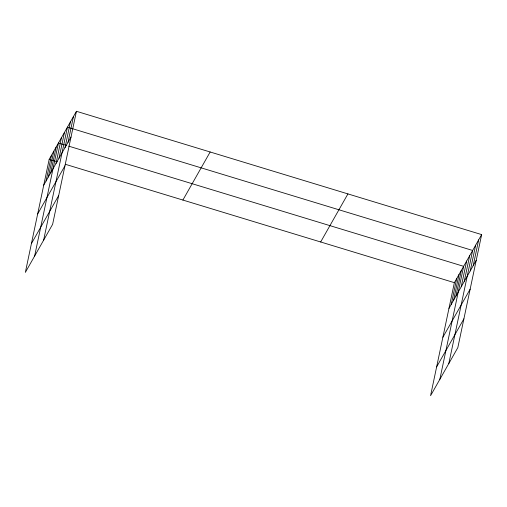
<?xml version="1.0" encoding="UTF-8"?>
<svg xmlns="http://www.w3.org/2000/svg" width="507" height="507" viewBox="0 0 507 507"><rect width="100%" height="100%" fill="white"/><g stroke="black" fill="none" stroke-linecap="round" stroke-linejoin="round"><path stroke-width="0.76" d="M76.437 111.293L49.173 159.363L25.35 272.398L52.62 224.328L76.437 111.293L481.65 234.602L457.827 347.637L430.563 395.707L454.38 282.672L481.65 234.602M46.061 181.024L51.486 155.275M48.38 176.943L53.805 151.194M50.7 172.855L56.125 147.106M34.622 256.054L58.444 143.018L66.525 145.477M56.017 163.482L61.442 137.733M59.015 158.197L64.44 132.441M43.621 240.191L67.437 127.156L472.651 250.464L448.828 363.5M65.016 147.619L70.441 121.87M68.014 142.328L73.439 116.578M451.274 304.333L456.699 278.584M453.594 300.252L459.019 274.496M455.907 296.164L461.332 270.415M439.835 379.363L463.652 266.327L68.73 146.149M461.224 286.791L466.655 261.042M464.228 281.499L469.653 255.75M470.223 270.928L475.648 245.179M473.221 265.636L478.652 239.887M43.741 185.112L71.012 137.042M37.676 213.916L64.94 165.846M31.421 243.594L58.685 195.525M182.888 200.056L210.158 151.986M320.665 241.978L347.929 193.908M448.955 308.421L476.225 260.351M442.884 337.225L470.154 289.155M436.628 366.903L463.899 318.833M49.173 159.363L57.253 161.822M65.333 164.281L454.38 282.672"/></g></svg>
